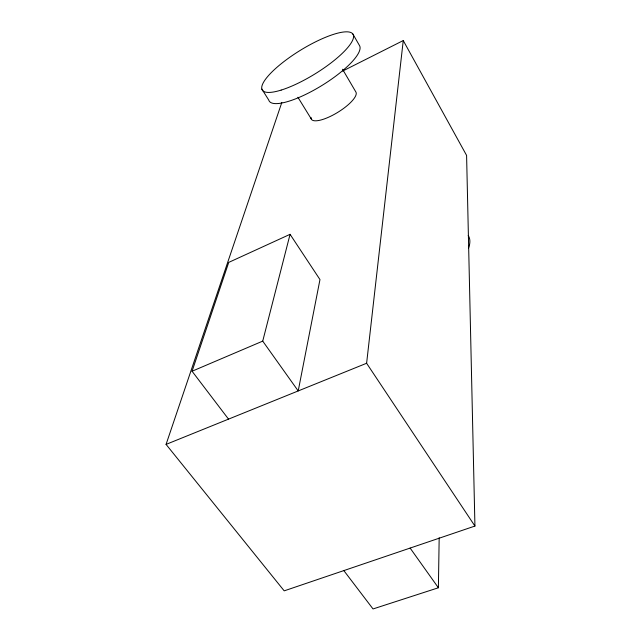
<?xml version="1.0" encoding="UTF-8"?>
<svg xmlns="http://www.w3.org/2000/svg" width="641" height="641" viewBox="0 0 641 641"><rect width="100%" height="100%" fill="white"/><g stroke="black" fill="none" stroke-linecap="round" stroke-linejoin="round"><path stroke-width="0.96" d="M343.832 570.594L373.03 608.95L438.388 587.773L439.173 537.775M281.816 102.48L166.067 444.397L284.195 590.85L474.933 526.061L366.612 363.263L403.253 40.551L342.695 71.047M290.069 234.318L319.971 279.58L298.209 390.938L262.73 341.116L290.069 234.318L228.733 262.401L192.068 371.235L228.525 419.126M192.068 371.235L262.73 341.116M166.067 444.397L366.612 363.263M410.12 548.071L438.388 587.773M261.857 89.099L268.739 100.036A52.995 14.39 -31.6 0 0 320.524 86.335A52.995 14.39 -31.6 0 0 359.369 45.351L352.895 34.045M297.913 97.256L311.214 118.873M342.534 69.244L355.915 92.064A26.081 7.9 -31.5 0 1 335.147 113.89A26.081 7.9 -31.5 0 1 311.029 117.383M403.253 40.551L466.592 155.41L474.933 526.061M468.218 235.447A48.428 21.874 -30.9 0 1 468.507 248.219M281.159 90.093A53.267 13.894 -31.6 0 0 353.399 38.003A53.267 13.894 -31.6 0 0 288.362 58.291A53.267 13.894 -31.6 0 0 281.159 90.093"/></g></svg>
